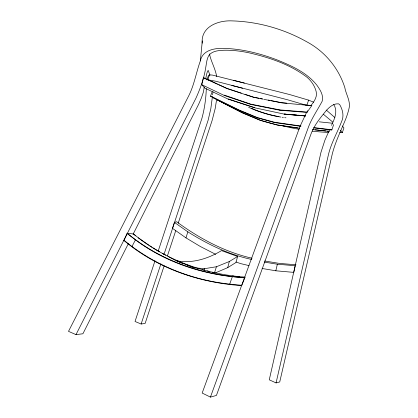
<?xml version="1.0" encoding="UTF-8"?>
<svg xmlns="http://www.w3.org/2000/svg" width="418" height="418" viewBox="0 0 418 418"><rect width="100%" height="100%" fill="white"/><g stroke="black" fill="none" stroke-linecap="round" stroke-linejoin="round"><path stroke-width="0.63" d="M305.563 115.969L284.209 114.124L254.478 107.739L228.071 99.092L204.93 88.172L201.8 84.723L203.42 77.581L217.569 84.086M211.759 92.514L210.51 96.349L238.918 110.258L257.258 117.834L274.516 122.573L300.38 126.262M202.187 43.185C200.797 26.506 218.489 20.121 232.351 20.9C258.397 21.679 284.308 29.098 306.984 41.91C324.927 51.545 338.658 68.108 344.798 87.524C346.047 94.74 351.094 101.616 348.878 109.124C348.011 112.672 346.851 116.136 345.514 119.538C340.743 131.147 335.058 142.46 332.106 154.733L279.731 381.958L276.068 382.914L269.26 379.816L321.003 152.209L324.911 140.187L329.515 129.841M307.193 112.081L307.141 112.426L279.867 110.247L250.727 104.416L224.273 95.456L224.288 95.126L250.732 104.129L279.903 109.908L307.193 112.081L311.859 105.566L305.448 104.96M212.642 94.781L212.903 91.605M127.229 233.239C160.256 260.759 202.302 275.018 244.885 277.677L241.667 285.614C198.968 282.735 156.922 268.21 123.927 240.46L127.229 233.239L133.588 234.002C165.105 259.98 204.789 274.239 245.324 277.155M257.258 117.834L257.284 117.536L238.939 109.96L210.52 96.051M128.425 243.501L82.905 333.768L75.987 334.619L68.505 331.354L188.701 95.874C194.313 84.802 196.194 72.476 200.353 60.887L202.307 40.875M274.516 122.573L274.548 122.27L257.284 117.536M279.867 110.247L279.903 109.908M212.422 96.615L210.829 108.602L208.169 120.081L163.95 254.588M204.24 86.918L203.488 91.84L201.33 98.105L198.618 104.307L133.123 234.179M216.66 99.312L215.197 108.513L212.125 120.462L178.199 223.243M333.637 124.569L331.793 130.087L313.845 127.903M205.63 78.913L206.764 73.709L207.485 71.358L208.211 70.412L209.961 75.177M276.068 382.914L328.48 154.498C331.218 143.008 337.232 132.762 341.475 121.831C344.291 116.141 342.75 109.871 339.698 104.62L338.475 103.81C333.35 103.413 329.065 107.301 325.962 110.953C319.953 118.252 313.97 125.651 310.746 134.685L216.43 395.433L210.442 397.1L202.16 393.045L299.91 126.644L306.384 112.797M275.828 270.791L277.348 264.223L295.223 265.728L293.77 272.379L275.828 270.791L262.091 268.481M215.51 272.839L227.732 267.635L229.32 261.501L237.612 256.5L221.519 250.612C208.185 258.658 192.317 263.727 176.694 260.811M237.612 256.5L235.971 262.494L227.732 267.635M185.973 237.884L187.839 231.838L174.405 222.381L172.498 228.338L185.973 237.884L200.285 246.468L215.709 254.358M204.183 270.368L204.726 268.643L216.414 266.752L229.32 261.501M214.533 272.735L216.414 266.752M155 260.811L135.024 321.479L141.127 324.013L160.893 263.889M158.26 250.91L201.884 118.435C204.548 108.758 205.943 98.716 206.309 88.694M164.117 265.916L145.135 323.422L141.127 324.013M167.383 256.025L175.748 230.668M339.719 132.631A245.962 201.946 -32.7 0 0 342.321 132.611L343.92 127.95L342.379 125.98M313.646 102.196L308.615 100.142L289.58 94.536L212.574 75.115L209.507 74.843L207.777 79.796L215.547 81.176L287.73 99.824L305.574 105.038M306.775 105.414L308.615 100.142M206.92 79.88L208.415 75.601L209.507 74.843M123.911 240.167C153.892 265.043 191.031 279.987 229.691 284.104L232.366 276.685L244.744 277.876M200.353 60.887C202.61 49.538 215.798 47.856 225.349 48.446C242.973 49.099 260.257 53.582 276.706 59.758C291.346 65.689 306.812 72.429 316.844 85.167C320.167 89.766 323.819 95.335 322.153 101.287C317.408 110.247 311.368 118.67 307.982 128.383L210.442 397.1M331.521 125.374C334.51 118.911 338.131 111.256 333.716 104.474M75.987 334.619L195.911 98.272C200.347 88.417 204.13 78.161 205.75 67.439C206.482 63.499 206.696 59.319 208.666 55.746C211.942 50.803 218.635 50.51 223.985 50.249C232.236 50.05 240.47 51.043 248.538 52.715C269.197 57.444 290.149 64.351 307.146 77.356C311.389 81.05 314.717 85.904 316.123 91.38C317.549 96.553 314.404 101.187 311.353 105.028M132.025 246.458L135.437 239.843L127.056 233.401M307.047 111.763L307.705 110.723M212.793 97.566L242.268 112.661L260.466 120.285L268.272 122.573M174.405 222.381L176.652 221.739C199.234 238.364 224.576 251.997 252.075 258.23M232.351 276.685L232.366 276.685C197.531 272.787 163.678 260.895 135.442 239.854M195.29 267.933L204.726 268.643M295.986 264.787L279.428 263.403L264.615 260.989M284.324 114.009L286.262 114.177M288.201 114.344L291.435 114.621M292.731 114.731L296.613 115.07M297.903 115.18L301.143 115.457M302.433 115.572L305.02 115.791M284.209 114.124L305.568 115.969M286.863 103.199L281.737 102.713L270.88 100.576M311.765 105.686L281.622 102.828L263.737 99.301M238.276 276.779L239.551 276.904M242.743 277.207L244.018 277.333M229.691 284.104L241.693 285.311M319.289 121.831L332.754 123.273M312.554 129.507L313.834 129.643M315.115 129.779L326.009 130.938M327.289 131.074L329.212 131.278M299.638 128.253L277.353 125.076L260.362 120.394L242.153 112.766L216.796 99.698M313.103 129.684L329.133 131.393M301.065 126.037L274.548 122.27M313.892 127.594L331.845 129.779M279.02 116.679C269.652 114.908 260.388 112.285 251.657 108.408M280.839 117.066C269.709 115.373 258.899 111.852 248.616 107.322M282.119 117.254L283.399 117.442M284.684 117.63L285.964 117.813M297.815 127.934L277.458 124.966L268.873 122.751M264.28 262.086L277.348 264.223M232.565 275.937L233.829 276.146M235.099 276.35L236.369 276.554M258.747 98.188L253.642 97.185L244.969 94.332M260.027 98.439L262.582 98.941M268.325 100.074L269.605 100.325M262.462 99.05L253.522 97.289L226.875 88.527L203.279 77.68M251.678 259.442C228.808 254.619 207.521 244.232 187.839 231.838M248.971 265.602L240.846 263.654L236.003 262.018M197.207 268.445L199.093 268.915M202.244 269.699L204.13 270.169M207.276 270.958L209.167 271.428M212.313 272.212L214.199 272.682M233.589 80.303L244.384 83.057M231.807 85.46L242.586 88.261M228.197 98.988L254.593 107.63M241.254 93.109L227.005 88.417L218.75 84.624M186.966 265.043L194.689 267.818M177.263 261.208L194.062 267.651M176.516 260.858L178.246 261.569M179.406 262.039L182.87 263.455M201.8 84.723L224.273 95.456M159.462 251.808L152.931 247.869M162.304 253.329L165.711 255.152M168.553 256.673L175.936 260.623M148.709 245.1L138.238 237.842M149.764 245.794L151.875 247.179M135.662 235.872L133.588 234.002M323.511 114.354L332.749 122.082M326.27 110.054L334.875 117.557M340.377 130.212L342.321 132.611M209.465 53.927C211.074 61.718 215.401 68.672 216.665 76.551M328.741 132.422A245.962 201.946 -32.7 0 1 312.33 131.168M299.022 129.277A245.962 201.946 -32.7 0 1 282.223 125.693"/></g></svg>
